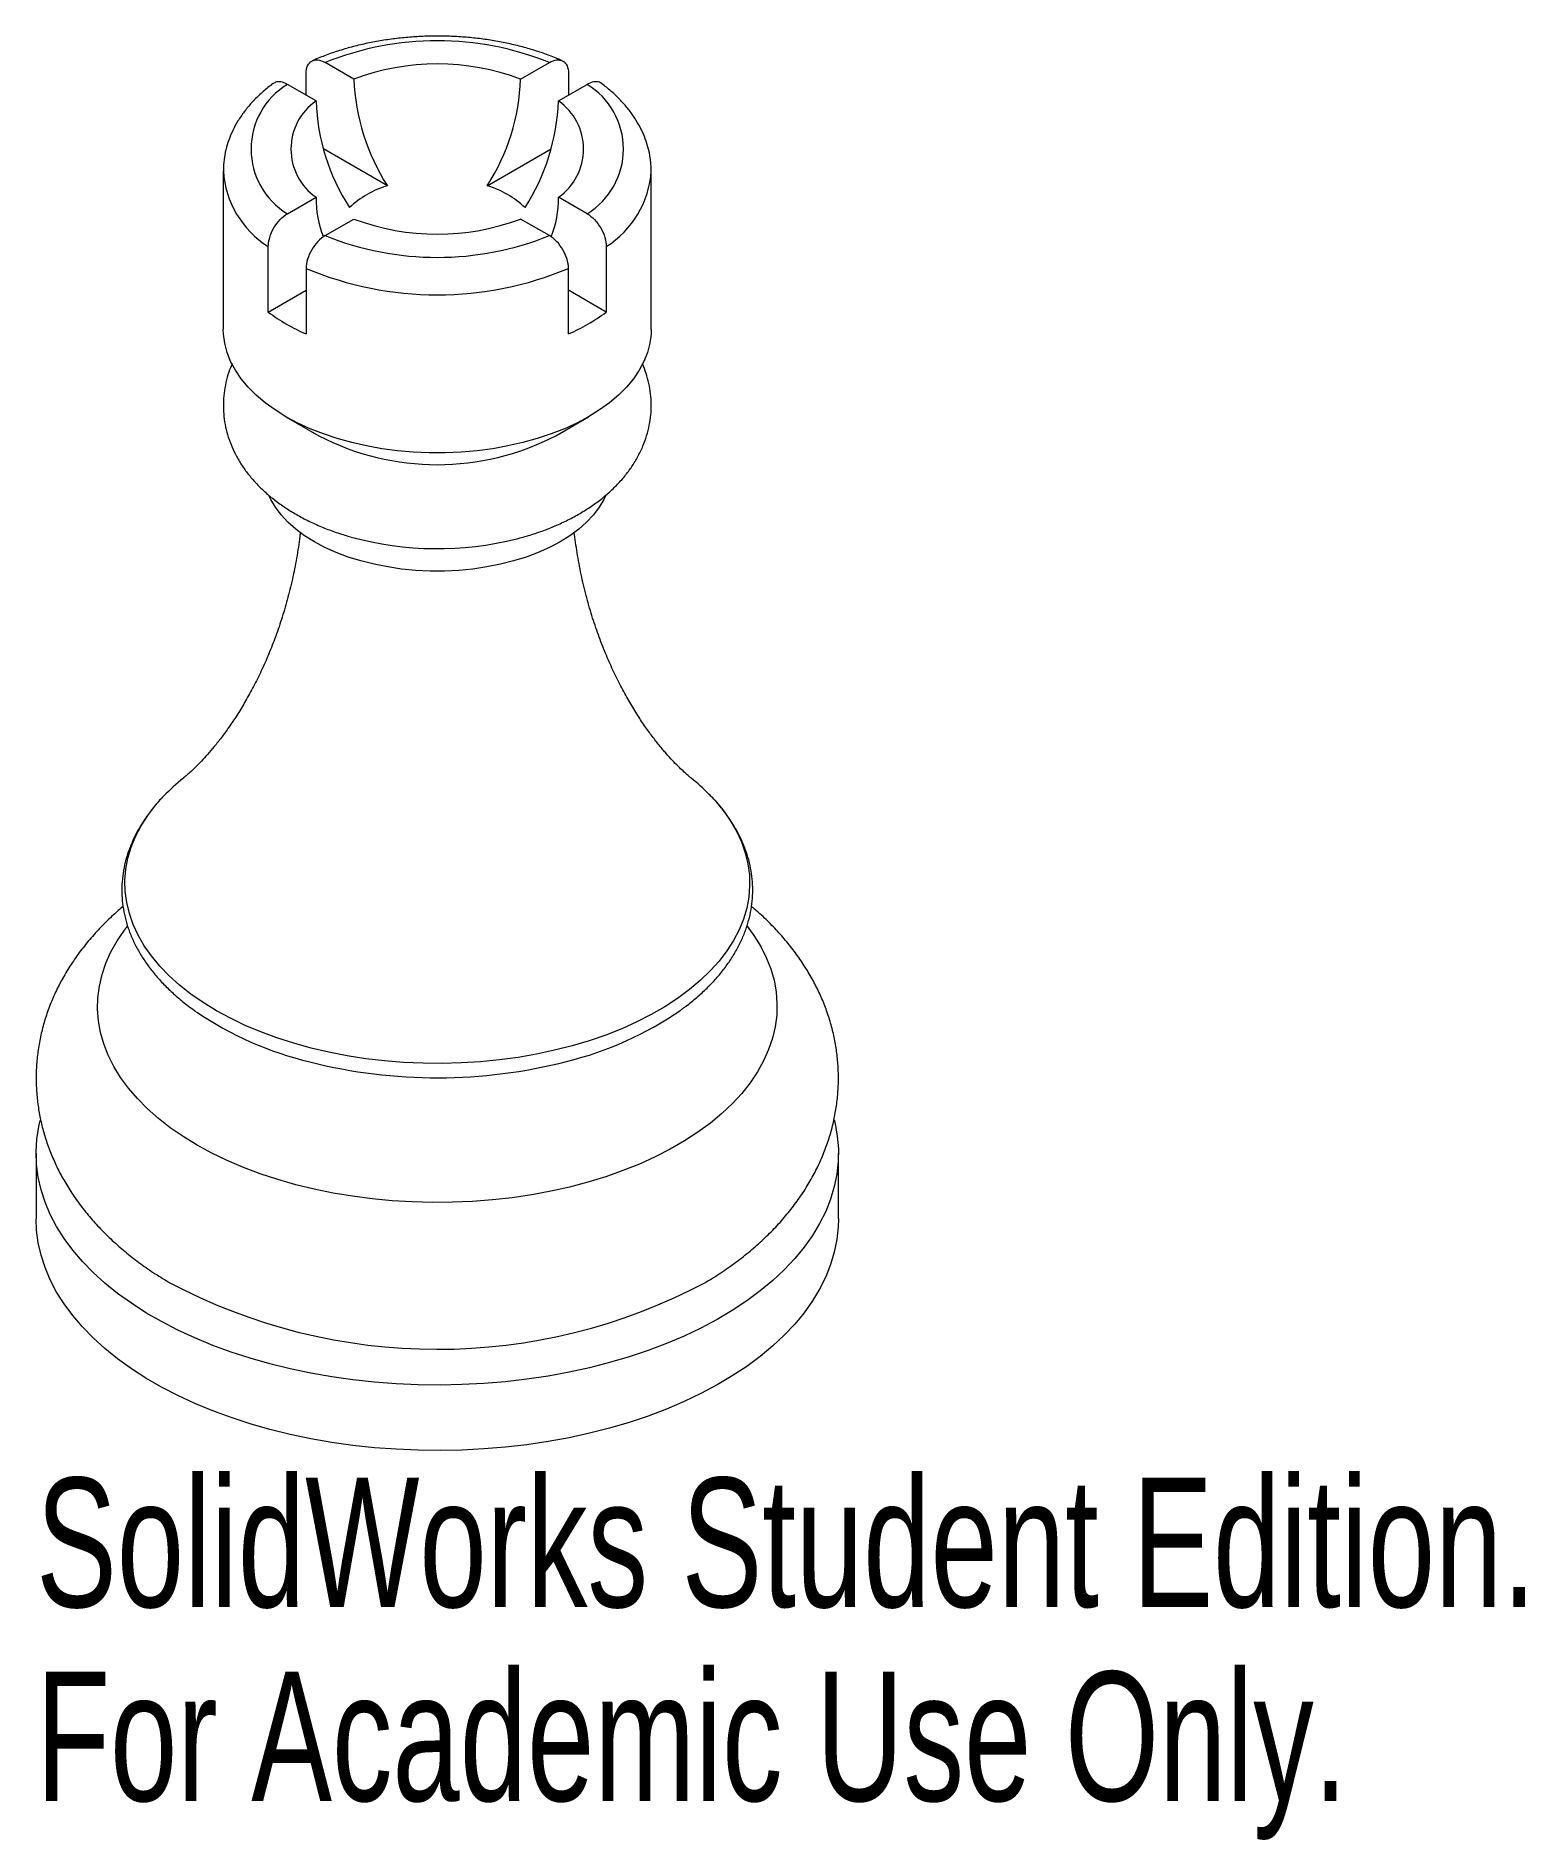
# Paper-space layout '_Isometric' of a CAD drawing. Header units: millimetres. Extents: x -15 to 40.7, y -23.2 to 44.2.
import ezdxf

# ---------------------------------------------------------------- set-up
doc = ezdxf.new("R2010")
doc.units = ezdxf.units.MM
doc.styles.add('SLDTEXTSTYLE0', font='TXT', dxfattribs={"width": 0.7})

psp = doc.layouts.new('_Isometric')

# ---------------------------------------------------------------- linework, layer by layer
at = {"color": 7, "linetype": 'Continuous', "lineweight": 15}
for p, q in [((-3.117, 42.626), (-4.192, 43.247)), ((3.117, 42.626), (4.192, 43.247)), ((-4.905, 42.026), (-4.905, 42.842)), ((4.905, 42.842), (4.905, 42.026)), ((-4.531, 41.81), (-5.606, 42.43)), ((4.531, 41.81), (5.606, 42.43)), ((-1.867, 38.638), (-4.26, 40.02)), ((1.867, 38.638), (4.26, 40.02)), ((-8, 39.194), (-8, 33.266)), ((8, 33.266), (8, 39.194)), ((-5.606, 37.591), (-4.531, 38.211)), ((5.606, 37.591), (4.531, 38.211)), ((-4.192, 36.774), (-3.117, 37.395)), ((4.192, 36.774), (3.117, 37.395)), ((-6.32, 33.913), (-6.32, 36.362)), ((6.32, 36.362), (6.32, 33.913)), ((-4.905, 35.546), (-4.905, 33.096)), ((4.905, 33.096), (4.905, 35.546)), ((-6.32, 33.913), (-4.905, 34.729)), ((6.32, 33.913), (4.905, 34.729)), ((-5.658, 30.001), (-4.427, 29.29)), ((4.427, 29.29), (5.658, 30.001)), ((-15, 2.45), (-15, 0)), ((15, 0), (15, 2.45))]:
    psp.add_line(p, q, dxfattribs=at)
at = {"color": 7, "linetype": 'Continuous', "lineweight": 15, "flags": 128}
for points in [[(8, 33.266), (7.994, 33.093), (7.95, 32.749), (7.861, 32.408), (7.727, 32.071), (7.551, 31.741), (7.332, 31.419), (7.073, 31.108), (6.774, 30.809), (6.437, 30.524), (6.064, 30.254), (5.657, 30.001), (5.218, 29.766), (4.751, 29.55), (4.256, 29.356), (3.738, 29.183), (3.199, 29.033), (2.642, 28.907), (2.071, 28.805), (1.487, 28.728), (0.896, 28.677), (0.299, 28.651), (-0.299, 28.651), (-0.896, 28.677), (-1.487, 28.728), (-2.071, 28.805), (-2.642, 28.907), (-3.199, 29.033), (-3.738, 29.183), (-4.256, 29.356), (-4.751, 29.55), (-5.218, 29.766), (-5.657, 30.001), (-6.064, 30.254), (-6.437, 30.524), (-6.774, 30.809), (-7.073, 31.108), (-7.332, 31.419), (-7.551, 31.741), (-7.727, 32.071), (-7.861, 32.408), (-7.95, 32.749), (-7.994, 33.093), (-8, 33.266)], [(6.296, 27.047), (6.23, 26.908), (6.055, 26.614), (5.84, 26.33), (5.584, 26.058), (5.29, 25.798), (4.96, 25.553), (4.596, 25.325), (4.201, 25.115), (3.777, 24.924), (3.327, 24.755), (2.855, 24.607), (2.363, 24.483), (1.855, 24.382), (1.334, 24.306), (0.804, 24.255), (0.269, 24.229), (-0.269, 24.229), (-0.804, 24.255), (-1.334, 24.306), (-1.855, 24.382), (-2.363, 24.483), (-2.855, 24.607), (-3.327, 24.755), (-3.777, 24.924), (-4.201, 25.115), (-4.596, 25.325), (-4.96, 25.553), (-5.29, 25.798), (-5.584, 26.058), (-5.84, 26.33), (-6.055, 26.614), (-6.23, 26.908), (-6.298, 27.05)], [(14.84, 3.713), (14.874, 3.57), (14.958, 3.1), (14.997, 2.627), (14.991, 2.154), (14.941, 1.682), (14.846, 1.212), (14.707, 0.746), (14.524, 0.285), (14.297, -0.17), (14.028, -0.617), (13.717, -1.054), (13.365, -1.482), (12.973, -1.897), (12.543, -2.3), (12.075, -2.688), (11.571, -3.061), (11.032, -3.417), (10.461, -3.757), (9.858, -4.077), (9.226, -4.378), (8.566, -4.659), (7.881, -4.918), (7.172, -5.156), (6.442, -5.37), (5.693, -5.562), (4.927, -5.729), (4.146, -5.872), (3.352, -5.991), (2.549, -6.084), (1.738, -6.151), (0.921, -6.193), (0.102, -6.209), (-0.717, -6.2), (-1.534, -6.164), (-2.347, -6.103), (-3.152, -6.016), (-3.948, -5.904), (-4.733, -5.767), (-5.503, -5.606), (-6.257, -5.42), (-6.992, -5.211), (-7.706, -4.98), (-8.397, -4.726), (-9.064, -4.45), (-9.703, -4.154), (-10.313, -3.838), (-10.892, -3.504), (-11.439, -3.152), (-11.952, -2.783), (-12.429, -2.398), (-12.869, -1.999), (-13.271, -1.587), (-13.633, -1.162), (-13.954, -0.727), (-14.234, -0.282), (-14.471, 0.17), (-14.665, 0.63), (-14.815, 1.095), (-14.921, 1.564), (-14.983, 2.036), (-15, 2.509), (-14.972, 2.982), (-14.899, 3.453), (-14.846, 3.686)], [(15, 0), (14.991, -0.296), (14.941, -0.768), (14.846, -1.238), (14.707, -1.704), (14.524, -2.165), (14.297, -2.62), (14.028, -3.066), (13.717, -3.504), (13.365, -3.931), (12.973, -4.347), (12.543, -4.749), (12.075, -5.138), (11.571, -5.511), (11.032, -5.867), (10.461, -6.206), (9.858, -6.527), (9.226, -6.828), (8.566, -7.108), (7.881, -7.368), (7.172, -7.605), (6.442, -7.82), (5.693, -8.011), (4.927, -8.179), (4.146, -8.322), (3.352, -8.44), (2.549, -8.533), (1.738, -8.601), (0.921, -8.643), (0.102, -8.659), (-0.717, -8.649), (-1.534, -8.614), (-2.347, -8.553), (-3.152, -8.466), (-3.948, -8.354), (-4.733, -8.217), (-5.503, -8.056), (-6.257, -7.87), (-6.992, -7.661), (-7.706, -7.429), (-8.397, -7.175), (-9.064, -6.9), (-9.703, -6.604), (-10.313, -6.288), (-10.892, -5.954), (-11.439, -5.601), (-11.952, -5.232), (-12.429, -4.848), (-12.869, -4.449), (-13.271, -4.036), (-13.633, -3.612), (-13.954, -3.177), (-14.234, -2.732), (-14.471, -2.279), (-14.665, -1.82), (-14.815, -1.355), (-14.921, -0.886), (-14.983, -0.414), (-15, 0)]]:
    psp.add_lwpolyline(points, dxfattribs=at)
at = {"color": 8, "linetype": 'Continuous', "lineweight": 15, "flags": 128}
for points in [[(10.147, 15.9), (10.375, 15.657), (10.686, 15.282), (10.956, 14.897), (11.185, 14.504), (11.371, 14.102), (11.514, 13.695), (11.614, 13.284), (11.669, 12.87), (11.68, 12.455), (11.647, 12.04), (11.569, 11.627), (11.448, 11.217), (11.283, 10.813), (11.076, 10.415), (10.826, 10.026), (10.536, 9.646), (10.205, 9.277), (9.836, 8.921), (9.429, 8.578), (8.987, 8.25), (8.51, 7.939), (8.002, 7.646), (7.463, 7.37), (6.895, 7.115), (6.302, 6.88), (5.684, 6.667), (5.045, 6.476), (4.387, 6.309), (3.712, 6.165), (3.023, 6.045), (2.323, 5.95), (1.614, 5.88), (0.899, 5.835), (0.18, 5.816), (-0.539, 5.822), (-1.257, 5.854), (-1.969, 5.911), (-2.674, 5.994), (-3.369, 6.102), (-4.052, 6.234), (-4.718, 6.39), (-5.367, 6.569), (-5.996, 6.771), (-6.602, 6.995), (-7.182, 7.24), (-7.736, 7.506), (-8.26, 7.79), (-8.753, 8.093), (-9.212, 8.412), (-9.637, 8.747), (-10.025, 9.097), (-10.375, 9.46), (-10.686, 9.835), (-10.956, 10.22), (-11.185, 10.613), (-11.371, 11.015), (-11.514, 11.422), (-11.614, 11.833), (-11.669, 12.247), (-11.68, 12.662), (-11.647, 13.077), (-11.569, 13.49), (-11.448, 13.9), (-11.283, 14.304), (-11.076, 14.702), (-10.826, 15.091), (-10.536, 15.471), (-10.232, 15.812)], [(11.587, 10.956), (11.842, 10.605), (12.094, 10.195), (12.303, 9.778), (12.469, 9.354), (12.591, 8.925), (12.669, 8.493), (12.702, 8.058), (12.691, 7.624), (12.635, 7.19), (12.535, 6.76), (12.391, 6.333), (12.204, 5.912), (11.973, 5.498), (11.7, 5.093), (11.387, 4.698), (11.033, 4.314), (10.641, 3.943), (10.211, 3.587), (9.745, 3.245), (9.245, 2.92), (8.713, 2.613), (8.15, 2.324), (7.558, 2.055), (6.94, 1.807), (6.297, 1.581), (5.633, 1.376), (4.948, 1.195), (4.247, 1.038), (3.53, 0.905), (2.801, 0.797), (2.062, 0.713), (1.315, 0.656), (0.565, 0.623), (-0.188, 0.617), (-0.94, 0.636), (-1.689, 0.681), (-2.432, 0.752), (-3.167, 0.848), (-3.89, 0.968), (-4.599, 1.114), (-5.293, 1.283), (-5.968, 1.476), (-6.622, 1.691), (-7.252, 1.929), (-7.857, 2.187), (-8.435, 2.466), (-8.983, 2.764), (-9.499, 3.08), (-9.982, 3.414), (-10.43, 3.763), (-10.842, 4.127), (-11.215, 4.505), (-11.549, 4.894), (-11.842, 5.295), (-12.094, 5.704), (-12.303, 6.122), (-12.469, 6.546), (-12.591, 6.975), (-12.669, 7.407), (-12.702, 7.841), (-12.691, 8.276), (-12.635, 8.709), (-12.535, 9.14), (-12.391, 9.567), (-12.204, 9.988), (-11.973, 10.401), (-11.7, 10.806), (-11.589, 10.954)]]:
    psp.add_lwpolyline(points, dxfattribs=at)
at = {"color": 7, "linetype": 'Continuous', "lineweight": 15}
for centre, radius, start, end in [((0, 32.868), 11.193, 68.00595, 111.99405), ((0, 34.329), 8.863, 69.40932, 110.59068), ((4.814, 42.923), 7.936, 182.1414, 212.67431), ((-4.755, 42.904), 7.877, 327.20717, 357.97713), ((-4.123, 40.01), 2.838, 121.50264, 238.49736), ((4.123, 40.01), 2.838, 301.50264, 58.49736), ((-3.28, 40.01), 2.192, 124.82081, 235.17919), ((3.34, 42.088), 7.877, 182.02287, 212.79283), ((-3.399, 42.107), 7.936, 327.32569, 357.8586), ((3.28, 40.01), 2.192, 304.82081, 55.17919), ((-0.858, 35.258), 3.528, 106.61526, 133.37936), ((0.858, 35.258), 3.528, 46.62064, 73.38474), ((-0.906, 38.114), 3.627, 178.46796, 202.54721), ((0.841, 38.126), 3.692, 337.70235, 1.32023), ((0, 45.692), 8.863, 249.40932, 290.59068), ((0, 47.153), 11.193, 248.00595, 291.99405), ((0, 47.276), 12.715, 247.30599, 292.69401), ((-1.871, 39.985), 7.528, 233.77617, 246.2292), ((1.871, 39.985), 7.528, 293.7708, 306.22383), ((0, 37.801), 9.593, 242.5177, 297.4823), ((0.003, 37.241), 12.173, 254.63744, 284.1319), ((-4.777, 10.593), 7.549, 128.68524, 136.26896), ((4.644, 10.444), 7.749, 44.75343, 51.21198), ((-1.725, 18.497), 12.985, 235.88012, 256.47589), ((1.779, 18.37), 12.847, 283.77328, 304.75686), ((0.001, 16.493), 21.365, 241.86953, 298.05844)]:
    psp.add_arc(centre, radius, start, end, dxfattribs=at)
at = {"color": 8, "linetype": 'Continuous', "lineweight": 15}
for centre, radius, start, end in [((-4.403, 39.414), 3.603, 183.49762, 237.87241), ((4.364, 39.437), 3.644, 302.45362, 356.17635), ((-0.001, 24.719), 19.439, 255.82482, 284.41293)]:
    psp.add_arc(centre, radius, start, end, dxfattribs=at)
at = {"color": 7, "linetype": 'Continuous', "lineweight": 15}
for points, knots in [([(4.665, 43.314), (4.611, 43.338), (4.401, 43.431), (4.02, 43.576), (3.518, 43.741), (2.998, 43.883), (2.465, 44.002), (1.919, 44.097), (1.366, 44.168), (0.805, 44.214), (0.241, 44.237), (-0.324, 44.235), (-0.887, 44.209), (-1.447, 44.159), (-1.999, 44.084), (-2.543, 43.986), (-3.074, 43.864), (-3.592, 43.719), (-4.092, 43.55), (-4.447, 43.411), (-4.634, 43.328), (-4.666, 43.314)], [0, 0, 0, 0, 0.020136, 0.077426, 0.134603, 0.191675, 0.248643, 0.305519, 0.36232, 0.419065, 0.475776, 0.532475, 0.589185, 0.645921, 0.702708, 0.759569, 0.816526, 0.873602, 0.930814, 0.988177, 1, 1, 1, 1]), ([(-4.905, 42.842), (-4.905, 42.949), (-4.887, 43.046), (-4.814, 43.203), (-4.761, 43.263), (-4.629, 43.337), (-4.55, 43.351), (-4.378, 43.333), (-4.284, 43.3), (-4.192, 43.247)], [0, 0, 0, 0, 0.25, 0.25, 0.5, 0.5, 0.75, 0.75, 1, 1, 1, 1]), ([(4.192, 43.247), (4.285, 43.301), (4.378, 43.333), (4.55, 43.351), (4.629, 43.337), (4.761, 43.263), (4.814, 43.203), (4.887, 43.046), (4.905, 42.95), (4.905, 42.842)], [0, 0, 0, 0, 0.25, 0.25, 0.5, 0.5, 0.75, 0.75, 1, 1, 1, 1]), ([(-5.606, 42.43), (-5.667, 42.46), (-5.809, 42.529), (-6.002, 42.544), (-6.099, 42.478), (-6.141, 42.45)], [0, 0, 0, 0, 0.301347, 0.698954, 1, 1, 1, 1]), ([(6.146, 42.459), (6.145, 42.459), (6.103, 42.514), (5.961, 42.537), (5.773, 42.517), (5.649, 42.453), (5.606, 42.43)], [0, 0, 0, 0, 0.006016, 0.395671, 0.787601, 1, 1, 1, 1]), ([(-6.146, 42.458), (-6.193, 42.423), (-6.364, 42.294), (-6.636, 42.058), (-6.948, 41.744), (-7.222, 41.413), (-7.457, 41.069), (-7.651, 40.715), (-7.802, 40.353), (-7.913, 39.987), (-7.977, 39.619), (-8.005, 39.348), (-7.998, 39.202), (-7.997, 39.178)], [0, 0, 0, 0, 0.0411035, 0.1502308, 0.2590209, 0.3668832, 0.4734159, 0.578293, 0.6813439, 0.7825998, 0.8822906, 0.9808046, 1, 1, 1, 1]), ([(7.997, 39.21), (7.995, 39.308), (7.991, 39.527), (7.938, 39.866), (7.846, 40.223), (7.715, 40.573), (7.545, 40.916), (7.338, 41.251), (7.093, 41.575), (6.812, 41.887), (6.498, 42.182), (6.268, 42.369), (6.148, 42.458), (6.146, 42.459)], [0, 0, 0, 0, 0.079293, 0.177734, 0.276401, 0.375815, 0.476415, 0.57852, 0.682286, 0.787697, 0.894571, 0.998277, 1, 1, 1, 1]), ([(-6.32, 36.362), (-6.32, 36.47), (-6.301, 36.588), (-6.229, 36.828), (-6.175, 36.949), (-6.043, 37.176), (-5.964, 37.282), (-5.792, 37.462), (-5.699, 37.537), (-5.606, 37.591)], [0, 0, 0, 0, 0.25, 0.25, 0.5, 0.5, 0.75, 0.75, 1, 1, 1, 1]), ([(5.606, 37.591), (5.699, 37.537), (5.792, 37.462), (5.964, 37.282), (6.044, 37.175), (6.175, 36.949), (6.229, 36.827), (6.301, 36.588), (6.32, 36.47), (6.32, 36.362)], [0, 0, 0, 0, 0.25, 0.25, 0.5, 0.5, 0.75, 0.75, 1, 1, 1, 1]), ([(-4.192, 36.774), (-4.286, 36.72), (-4.378, 36.646), (-4.55, 36.465), (-4.629, 36.359), (-4.761, 36.132), (-4.815, 36.01), (-4.887, 35.772), (-4.905, 35.653), (-4.905, 35.546)], [0, 0, 0, 0, 0.25, 0.25, 0.5, 0.5, 0.75, 0.75, 1, 1, 1, 1]), ([(4.905, 35.546), (4.905, 35.653), (4.887, 35.77), (4.814, 36.012), (4.761, 36.133), (4.629, 36.36), (4.549, 36.466), (4.378, 36.646), (4.284, 36.721), (4.192, 36.774)], [0, 0, 0, 0, 0.25, 0.25, 0.5, 0.5, 0.75, 0.75, 1, 1, 1, 1]), ([(-7.667, 31.992), (-7.711, 31.886), (-7.808, 31.653), (-7.91, 31.281), (-7.979, 30.886), (-8.006, 30.491), (-7.993, 30.098), (-7.94, 29.71), (-7.848, 29.329), (-7.718, 28.956), (-7.551, 28.591), (-7.347, 28.237), (-7.106, 27.894), (-6.829, 27.563), (-6.515, 27.246), (-6.166, 26.945), (-5.783, 26.662), (-5.369, 26.398), (-4.926, 26.155), (-4.458, 25.935), (-3.968, 25.74), (-3.56, 25.598), (-3.31, 25.53), (-3.237, 25.51)], [0, 0, 0, 0, 0.040492, 0.08836, 0.135382, 0.18178, 0.227796, 0.273654, 0.319552, 0.36574, 0.412453, 0.459905, 0.508263, 0.557636, 0.60805, 0.659437, 0.711645, 0.764462, 0.817661, 0.871039, 0.924407, 0.977674, 1, 1, 1, 1]), ([(2.983, 25.441), (3.037, 25.454), (3.27, 25.511), (3.667, 25.635), (4.171, 25.816), (4.655, 26.024), (5.119, 26.256), (5.559, 26.514), (5.972, 26.795), (6.354, 27.101), (6.701, 27.427), (7.011, 27.773), (7.281, 28.135), (7.509, 28.509), (7.694, 28.894), (7.835, 29.284), (7.934, 29.679), (7.991, 30.075), (8.006, 30.469), (7.982, 30.861), (7.917, 31.247), (7.817, 31.624), (7.721, 31.865), (7.673, 31.984)], [0, 0, 0, 0, 0.015764, 0.067752, 0.119972, 0.172435, 0.225129, 0.278003, 0.330925, 0.383688, 0.436046, 0.487727, 0.538483, 0.58815, 0.636669, 0.684094, 0.73056, 0.77626, 0.821416, 0.866269, 0.911015, 0.955869, 1, 1, 1, 1]), ([(-5.125, 25.684), (-5.13, 25.633), (-5.162, 25.307), (-5.258, 24.717), (-5.413, 23.923), (-5.603, 23.155), (-5.822, 22.417), (-6.066, 21.713), (-6.33, 21.047), (-6.611, 20.423), (-6.902, 19.844), (-7.198, 19.312), (-7.495, 18.827), (-7.787, 18.392), (-8.07, 18.004), (-8.338, 17.663), (-8.59, 17.368), (-8.82, 17.117), (-9.027, 16.906), (-9.209, 16.733), (-9.36, 16.598), (-9.455, 16.518), (-9.491, 16.49), (-9.494, 16.487)], [0, 0, 0, 0, 0.011575, 0.073784, 0.135459, 0.19648, 0.25672, 0.316043, 0.374307, 0.43137, 0.487094, 0.541357, 0.594054, 0.645113, 0.694489, 0.742174, 0.78819, 0.832588, 0.875441, 0.916843, 0.956898, 0.995719, 1, 1, 1, 1]), ([(9.492, 16.489), (9.486, 16.494), (9.447, 16.525), (9.347, 16.61), (9.191, 16.749), (9.005, 16.928), (8.794, 17.144), (8.561, 17.401), (8.306, 17.703), (8.034, 18.051), (7.749, 18.446), (7.454, 18.891), (7.155, 19.386), (6.856, 19.93), (6.563, 20.523), (6.282, 21.162), (6.017, 21.844), (5.775, 22.566), (5.559, 23.321), (5.374, 24.105), (5.224, 24.895), (5.156, 25.427), (5.123, 25.684)], [0, 0, 0, 0, 0.0072425, 0.0465103, 0.0869833, 0.12878, 0.1720128, 0.2167848, 0.2631851, 0.3112836, 0.3611254, 0.4127247, 0.4660603, 0.5210722, 0.5776614, 0.635693, 0.6950033, 0.755409, 0.8167181, 0.8787397, 0.9412924, 1, 1, 1, 1]), ([(-10.26, 15.782), (-10.286, 15.755), (-10.431, 15.61), (-10.66, 15.333), (-10.943, 14.953), (-11.185, 14.561), (-11.388, 14.162), (-11.55, 13.756), (-11.673, 13.346), (-11.755, 12.934), (-11.797, 12.52), (-11.798, 12.106), (-11.759, 11.694), (-11.681, 11.284), (-11.563, 10.878), (-11.406, 10.478), (-11.21, 10.083), (-10.976, 9.696), (-10.704, 9.318), (-10.395, 8.95), (-10.05, 8.593), (-9.669, 8.25), (-9.327, 7.972), (-9.1, 7.814), (-9.023, 7.761)], [0, 0, 0, 0, 0.010993, 0.060187, 0.10922, 0.158039, 0.206596, 0.254855, 0.302808, 0.350475, 0.39791, 0.445191, 0.49242, 0.539667, 0.587031, 0.634596, 0.68242, 0.730532, 0.778928, 0.827584, 0.876457, 0.925501, 0.974666, 1, 1, 1, 1]), ([(9.121, 7.83), (9.18, 7.872), (9.388, 8.018), (9.712, 8.287), (10.092, 8.634), (10.436, 8.995), (10.743, 9.369), (11.013, 9.753), (11.245, 10.147), (11.437, 10.548), (11.588, 10.955), (11.7, 11.366), (11.771, 11.779), (11.801, 12.193), (11.791, 12.607), (11.741, 13.018), (11.652, 13.427), (11.523, 13.831), (11.356, 14.23), (11.149, 14.623), (10.905, 15.008), (10.621, 15.382), (10.373, 15.674), (10.209, 15.835), (10.164, 15.879)], [0, 0, 0, 0, 0.0195675, 0.0688333, 0.1180598, 0.1672092, 0.2162356, 0.2650869, 0.3137103, 0.3620605, 0.4101092, 0.4578546, 0.5053263, 0.5525854, 0.5997188, 0.6468196, 0.6939659, 0.7412546, 0.7887628, 0.8365403, 0.884606, 0.9329511, 0.9815447, 1, 1, 1, 1]), ([(-11.75, 11.683), (-11.869, 11.582), (-12.156, 11.339), (-12.572, 10.928), (-13.002, 10.455), (-13.39, 9.966), (-13.738, 9.462), (-14.044, 8.947), (-14.307, 8.422), (-14.528, 7.89), (-14.707, 7.352), (-14.843, 6.81), (-14.939, 6.266), (-14.993, 5.721), (-15.006, 5.177), (-14.98, 4.636), (-14.913, 4.098), (-14.808, 3.567), (-14.664, 3.041), (-14.482, 2.524), (-14.262, 2.015), (-14.004, 1.515), (-13.709, 1.026), (-13.376, 0.548), (-13.005, 0.082), (-12.598, -0.37), (-12.154, -0.807), (-11.674, -1.227), (-11.16, -1.63), (-10.626, -2.006), (-10.251, -2.236), (-10.068, -2.348)], [0, 0, 0, 0, 0.0267737, 0.0646592, 0.1021109, 0.1390419, 0.1753916, 0.2111311, 0.2462629, 0.2808177, 0.3148475, 0.3484205, 0.3816149, 0.4145156, 0.4472111, 0.4797919, 0.5123294, 0.5449056, 0.5776117, 0.6105365, 0.6437655, 0.6773777, 0.7114427, 0.7460163, 0.781136, 0.8168164, 0.8530453, 0.8897835, 0.9269669, 0.9645135, 1, 1, 1, 1]), ([(10.045, -2.362), (10.234, -2.247), (10.621, -2.01), (11.171, -1.621), (11.702, -1.205), (12.197, -0.766), (12.657, -0.308), (13.078, 0.169), (13.459, 0.661), (13.799, 1.167), (14.097, 1.684), (14.352, 2.21), (14.565, 2.744), (14.736, 3.283), (14.864, 3.825), (14.952, 4.37), (14.998, 4.914), (15.004, 5.458), (14.97, 5.999), (14.896, 6.535), (14.784, 7.066), (14.632, 7.59), (14.443, 8.106), (14.216, 8.613), (13.951, 9.111), (13.648, 9.598), (13.308, 10.074), (12.931, 10.537), (12.516, 10.985), (12.122, 11.37), (11.854, 11.596), (11.748, 11.685)], [0, 0, 0, 0, 0.036642, 0.075122, 0.113462, 0.151559, 0.189306, 0.226603, 0.263365, 0.29954, 0.335103, 0.370064, 0.404457, 0.438337, 0.471776, 0.504852, 0.537652, 0.570264, 0.602778, 0.635261, 0.6678, 0.700485, 0.733405, 0.766645, 0.800281, 0.83438, 0.868996, 0.904162, 0.939888, 0.976155, 1, 1, 1, 1])]:
    psp.add_open_spline(points, degree=3, knots=knots, dxfattribs=at)

# ---------------------------------------------------------------- texts
at = {"color": 7, "linetype": 'Continuous', "char_height": 4.83362, "attachment_point": 1, "style": 'SLDTEXTSTYLE0'}
for s, insert in [('SolidWorks Student Edition.', (-15, -9.679)), ('For Academic Use Only.', (-15, -16.929))]:
    psp.add_mtext(s, dxfattribs=dict(at, insert=insert))

doc.saveas('drawing.dxf')
